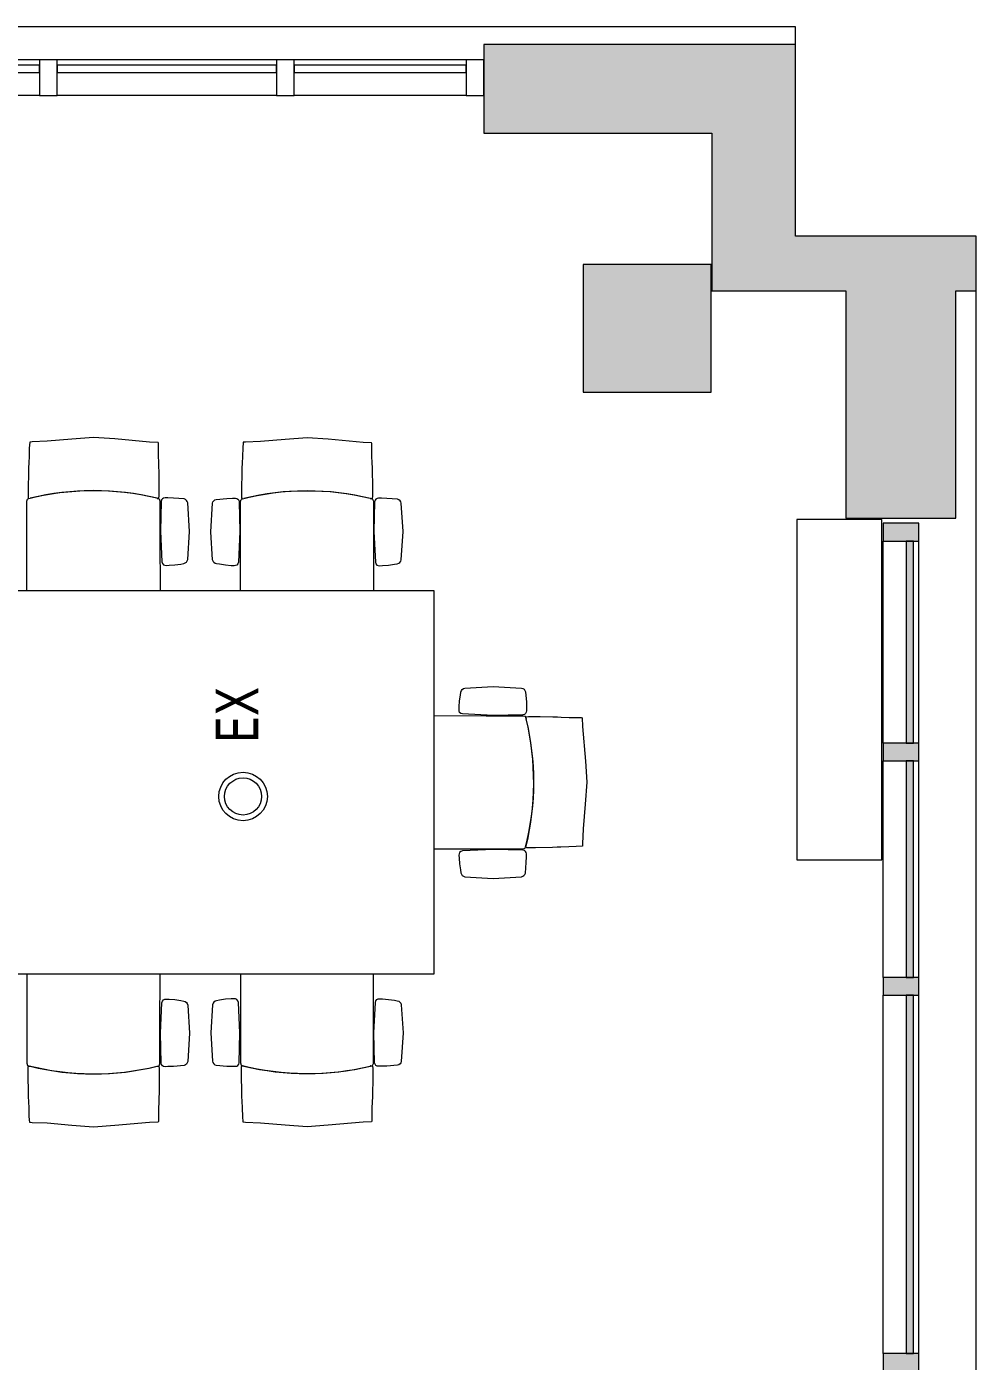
# Model space of a CAD drawing. Header units: inches. Extents: x -674 to 803, y -349 to 915.
# Drawn here: x 666.2 to 800, y 726.8 to 914.9 of the extents above; entities that cross this region are included whole.
import ezdxf

# ---------------------------------------------------------------- set-up
doc = ezdxf.new("R2010")
doc.units = ezdxf.units.IN
doc.header["$MEASUREMENT"] = 0
for name, color, linetype, lineweight in [('A-ANNO-NOTE', 131, 'Continuous', 13), ('A-FLOR', 192, 'Continuous', 13), ('A-GLAZ-CURT', 52, 'Continuous', 13), ('A-GLAZ-CWMG', 51, 'Continuous', 13), ('A-WALL', 113, 'Continuous', 13), ('A-WALL-PATT', 111, 'Continuous', 13), ('I-FURN', 30, 'Continuous', 9), ('M-EQPM', 50, 'Continuous', 13)]:
    doc.layers.add(name, color=color, linetype=linetype, lineweight=lineweight)
doc.styles.add('Tahoma_3', font='tahoma.ttf', dxfattribs={"width": 0.85, "height": 6})

# ---------------------------------------------------------------- blocks, each defined once
blk = doc.blocks.new('System Panel - Glazed-1563029-New Construction - Tel_Data_Elec Plan')
at = {"layer": 'A-GLAZ-CURT', "lineweight": 9}
blk.add_hatch(color=55, dxfattribs=at).paths.add_polyline_path([(25.25, 1.75), (-25.25, 1.75), (-25.25, 0.75), (25.25, 0.75)], flags=0)
at = {"layer": 'A-GLAZ-CURT', "color": 7, "lineweight": 20}
for p, q in [((25.25, 1.75), (-25.25, 1.75)), ((-25.25, 1.75), (-25.25, 0.75)), ((-25.25, 0.75), (25.25, 0.75)), ((25.25, 0.75), (25.25, 1.75))]:
    blk.add_line(p, q, dxfattribs=at)
blk = doc.blocks.new('System Panel - Glazed-1563030-New Construction - Tel_Data_Elec Plan')
at = {"layer": 'A-GLAZ-CURT', "lineweight": 9}
blk.add_hatch(color=55, dxfattribs=at).paths.add_polyline_path([(15.25, 1.75), (-15.25, 1.75), (-15.25, 0.75), (15.25, 0.75)], flags=0)
at = {"layer": 'A-GLAZ-CURT', "color": 7, "lineweight": 20}
for p, q in [((15.25, 1.75), (-15.25, 1.75)), ((-15.25, 1.75), (-15.25, 0.75)), ((-15.25, 0.75), (15.25, 0.75)), ((15.25, 0.75), (15.25, 1.75))]:
    blk.add_line(p, q, dxfattribs=at)
blk = doc.blocks.new('System Panel - Glazed-1563014-New Construction - Tel_Data_Elec Plan')
at = {"layer": 'A-GLAZ-CURT', "lineweight": 9}
blk.add_hatch(color=55, dxfattribs=at).paths.add_polyline_path([(14.25, 1.75), (-14.25, 1.75), (-14.25, 0.75), (14.25, 0.75)], flags=0)
at = {"layer": 'A-GLAZ-CURT', "color": 7, "lineweight": 20}
for p, q in [((14.25, 1.75), (-14.25, 1.75)), ((-14.25, 1.75), (-14.25, 0.75)), ((-14.25, 0.75), (14.25, 0.75)), ((14.25, 0.75), (14.25, 1.75))]:
    blk.add_line(p, q, dxfattribs=at)
blk = doc.blocks.new('Rectangular Mullion - Rectangular Mullion 1-1562989-New Construction - Tel_Data_Elec Plan')
at = {"layer": 'A-GLAZ-CWMG', "lineweight": 9}
blk.add_hatch(color=55, dxfattribs=at).paths.add_polyline_path([(1.25, 2.5), (1.25, -2.5), (-1.25, -2.5), (-1.25, 2.5)], flags=0)
at = {"layer": 'A-GLAZ-CWMG', "color": 7, "lineweight": 20}
for p, q in [((-1.25, 2.5), (1.25, 2.5)), ((-1.25, -2.5), (-1.25, 2.5)), ((1.25, 2.5), (1.25, -2.5)), ((1.25, -2.5), (-1.25, -2.5))]:
    blk.add_line(p, q, dxfattribs=at)
blk = doc.blocks.new('Rectangular Mullion - Rectangular Mullion 1-1563009-New Construction - Tel_Data_Elec Plan')
at = {"layer": 'A-GLAZ-CWMG', "lineweight": 9}
for p, q in [((787.85, 422.15), (787.85, 450.65)), ((792.85, 422.15), (792.85, 450.65))]:
    blk.add_line(p, q, dxfattribs=at)
blk = doc.blocks.new('Rectangular Mullion - Rectangular Mullion 1-1563025-New Construction - Tel_Data_Elec Plan')
at = {"layer": 'A-GLAZ-CWMG', "lineweight": 9}
for p, q in [((786.92, 780.9), (786.92, 811.4)), ((791.92, 780.9), (791.92, 811.4))]:
    blk.add_line(p, q, dxfattribs=at)
blk = doc.blocks.new('Rectangular Mullion - Rectangular Mullion 1-1563026-New Construction - Tel_Data_Elec Plan')
at = {"layer": 'A-GLAZ-CWMG', "lineweight": 9}
for p, q in [((786.92, 727.9), (786.92, 778.4)), ((791.92, 727.9), (791.92, 778.4))]:
    blk.add_line(p, q, dxfattribs=at)
blk = doc.blocks.new('Perimeter Unit10 - Perimeter Unit-1625420-New Construction - Tel_Data_Elec Plan')
at = {"layer": 'M-EQPM', "lineweight": 9}
for p, q in [((166.42, 904.65), (118.42, 904.65)), ((118.42, 904.65), (118.42, 892.65)), ((166.42, 892.65), (166.42, 904.65)), ((118.42, 892.65), (166.42, 892.65))]:
    blk.add_line(p, q, dxfattribs=at)
blk = doc.blocks.new('System Panel - Glazed-1563054-New Construction - Tel_Data_Elec Plan')
at = {"layer": 'A-GLAZ-CURT', "color": 7, "lineweight": 20}
for p, q in [((25.375, 1.75), (-25.375, 1.75)), ((-25.375, 1.75), (-25.375, 0.75)), ((-25.375, 0.75), (25.375, 0.75)), ((25.375, 0.75), (25.375, 1.75))]:
    blk.add_line(p, q, dxfattribs=at)
blk = doc.blocks.new('System Panel - Glazed-1563055-New Construction - Tel_Data_Elec Plan')
at = {"layer": 'A-GLAZ-CURT', "color": 7, "lineweight": 20}
for p, q in [((15.4375, 1.75), (-15.4375, 1.75)), ((-15.4375, 1.75), (-15.4375, 0.75)), ((-15.4375, 0.75), (15.4375, 0.75)), ((15.4375, 0.75), (15.4375, 1.75))]:
    blk.add_line(p, q, dxfattribs=at)
blk = doc.blocks.new('System Panel - Glazed-1563056-New Construction - Tel_Data_Elec Plan')
at = {"layer": 'A-GLAZ-CURT', "color": 7, "lineweight": 20}
for p, q in [((12.125, 1.75), (-12.125, 1.75)), ((-12.125, 1.75), (-12.125, 0.75)), ((-12.125, 0.75), (12.125, 0.75)), ((12.125, 0.75), (12.125, 1.75))]:
    blk.add_line(p, q, dxfattribs=at)
blk = doc.blocks.new('Rectangular Mullion - Rectangular Mullion 1-V18-New Construction - Tel_Data_Elec Plan')
at = {"layer": 'A-GLAZ-CWMG', "color": 7, "lineweight": 20}
for p, q in [((-1.25, 2.5), (1.25, 2.5)), ((-1.25, -2.5), (-1.25, 2.5)), ((1.25, 2.5), (1.25, -2.5)), ((1.25, -2.5), (-1.25, -2.5))]:
    blk.add_line(p, q, dxfattribs=at)
blk = doc.blocks.new('Rectangular Mullion - Rectangular Mullion 1-1563050-New Construction - Tel_Data_Elec Plan')
at = {"layer": 'A-GLAZ-CWMG', "lineweight": 9}
for p, q in [((728.16, 910.22), (703.91, 910.22)), ((728.16, 905.22), (703.91, 905.22))]:
    blk.add_line(p, q, dxfattribs=at)
blk = doc.blocks.new('Rectangular Mullion - Rectangular Mullion 1-1563051-New Construction - Tel_Data_Elec Plan')
at = {"layer": 'A-GLAZ-CWMG', "lineweight": 9}
for p, q in [((701.41, 910.22), (670.54, 910.22)), ((701.41, 905.22), (670.54, 905.22))]:
    blk.add_line(p, q, dxfattribs=at)
blk = doc.blocks.new('Rectangular Mullion - Rectangular Mullion 1-1563052-New Construction - Tel_Data_Elec Plan')
at = {"layer": 'A-GLAZ-CWMG', "lineweight": 9}
for p, q in [((668.04, 910.22), (617.29, 910.22)), ((668.04, 905.22), (617.29, 905.22))]:
    blk.add_line(p, q, dxfattribs=at)
blk = doc.blocks.new('Conf Table - Rect - Seats 16 - 18 x 4-6-531590-New Construction - Tel_Data_Elec Plan')
at = {"layer": 'I-FURN'}
for p, q in [((50.93, 47.09), (50.9, 46.04)), ((50.99, 47.96), (50.93, 47.09)), ((51.32, 47.99), (50.99, 47.96)), ((53.44, 48.07), (51.32, 47.99)), ((56.91, 48.36), (53.44, 48.07)), ((59.99, 48.6), (56.91, 48.36)), ((62.98, 48.39), (59.99, 48.6)), ((67.88, 47.95), (62.98, 48.39)), ((69.08, 47.91), (67.88, 47.95)), ((69.12, 47.78), (69.08, 47.91)), ((69.12, 47.49), (69.12, 47.78)), ((69.12, 46.09), (69.12, 47.49)), ((81.01, 47.05), (80.99, 46)), ((81.07, 47.92), (81.01, 47.05)), ((81.4, 47.95), (81.07, 47.92)), ((83.52, 48.03), (81.4, 47.95)), ((86.99, 48.32), (83.52, 48.03)), ((90.08, 48.56), (86.99, 48.32)), ((93.06, 48.35), (90.08, 48.56)), ((97.96, 47.91), (93.06, 48.35)), ((99.17, 47.86), (97.96, 47.91)), ((99.2, 47.74), (99.17, 47.86)), ((99.2, 47.45), (99.2, 47.74)), ((99.2, 46.05), (99.2, 47.45)), ((50.9, 46.04), (50.85, 44.91)), ((69.17, 44.98), (69.12, 46.09)), ((80.99, 46), (80.93, 44.87)), ((99.25, 44.94), (99.2, 46.05)), ((50.81, 43.72), (50.76, 41.34)), ((50.82, 44.42), (50.81, 43.72)), ((50.85, 44.91), (50.82, 44.42)), ((69.2, 44.46), (69.17, 44.98)), ((69.22, 43.8), (69.2, 44.46)), ((69.25, 42.02), (69.22, 43.8)), ((80.9, 43.68), (80.84, 41.3)), ((80.93, 44.87), (80.9, 44.38)), ((80.9, 44.38), (80.9, 43.68)), ((99.29, 44.42), (99.25, 44.94)), ((99.3, 43.76), (99.29, 44.42)), ((99.34, 41.98), (99.3, 43.76)), ((69.25, 40.37), (69.25, 42.02)), ((99.33, 40.33), (99.34, 41.98)), ((50.61, 39.61), (50.7, 39.91)), ((50.61, 27), (50.61, 39.61)), ((50.76, 41.34), (50.77, 40.11)), ((50.77, 40.11), (50.84, 40)), ((50.84, 40), (51.07, 40.04)), ((68.93, 40.04), (69.21, 40.04)), ((68.97, 40.02), (69.24, 39.97)), ((69.21, 40.04), (69.25, 40.37)), ((69.24, 39.97), (69.34, 39.67)), ((69.34, 39.67), (69.34, 34.41)), ((69.51, 39.58), (69.42, 35.38)), ((69.57, 39.79), (69.51, 39.58)), ((69.69, 39.96), (69.57, 39.79)), ((69.87, 40.06), (69.69, 39.96)), ((70.06, 40.09), (69.87, 40.06)), ((70.46, 40.08), (70.06, 40.09)), ((71.26, 40.06), (70.46, 40.08)), ((72.76, 39.93), (71.26, 40.06)), ((72.94, 39.85), (72.76, 39.93)), ((73.1, 39.73), (72.94, 39.85)), ((73.2, 39.57), (73.1, 39.73)), ((73.26, 39.38), (73.2, 39.57)), ((76.77, 39.33), (76.82, 39.52)), ((76.82, 39.52), (76.93, 39.68)), ((76.93, 39.68), (77.08, 39.81)), ((77.08, 39.81), (77.27, 39.88)), ((77.27, 39.88), (78.77, 40.01)), ((78.77, 40.01), (79.57, 40.04)), ((79.57, 40.04), (79.97, 40.04)), ((79.97, 40.04), (80.16, 40.01)), ((80.16, 40.01), (80.34, 39.92)), ((80.34, 39.92), (80.46, 39.75)), ((80.46, 39.75), (80.51, 39.53)), ((80.51, 39.53), (80.61, 35.34)), ((80.69, 39.57), (80.78, 39.87)), ((80.69, 27), (80.69, 39.57)), ((80.84, 41.3), (80.85, 40.07)), ((80.85, 40.07), (80.92, 39.96)), ((80.92, 39.96), (81.15, 39.99)), ((99.01, 39.99), (99.3, 40)), ((99.06, 39.98), (99.32, 39.92)), ((99.3, 40), (99.33, 40.33)), ((99.32, 39.92), (99.42, 39.63)), ((99.42, 39.63), (99.42, 34.37)), ((99.6, 39.54), (99.5, 35.34)), ((99.65, 39.75), (99.6, 39.54)), ((99.77, 39.92), (99.65, 39.75)), ((99.95, 40.02), (99.77, 39.92)), ((100.15, 40.04), (99.95, 40.02)), ((100.55, 40.04), (100.15, 40.04)), ((101.34, 40.02), (100.55, 40.04)), ((102.84, 39.89), (101.34, 40.02)), ((103.03, 39.81), (102.84, 39.89)), ((103.18, 39.69), (103.03, 39.81)), ((103.29, 39.53), (103.18, 39.69)), ((103.34, 39.34), (103.29, 39.53)), ((73.51, 35.37), (73.26, 39.38)), ((76.52, 35.32), (76.77, 39.33)), ((103.6, 35.33), (103.34, 39.34)), ((69.34, 34.41), (69.36, 27)), ((69.42, 35.38), (69.62, 31.08)), ((73.26, 31.4), (73.51, 35.37)), ((76.77, 31.35), (76.52, 35.32)), ((80.61, 35.34), (80.41, 31.03)), ((99.42, 34.37), (99.44, 27)), ((99.5, 35.34), (99.7, 31.04)), ((103.34, 31.36), (103.6, 35.33)), ((69.62, 31.08), (69.69, 30.84)), ((69.69, 30.84), (69.84, 30.66)), ((69.84, 30.66), (70.03, 30.58)), ((70.03, 30.58), (70.23, 30.57)), ((70.23, 30.57), (70.64, 30.58)), ((70.64, 30.58), (71.46, 30.64)), ((71.46, 30.64), (72.29, 30.76)), ((72.29, 30.76), (72.71, 30.84)), ((72.71, 30.84), (72.91, 30.91)), ((72.91, 30.91), (73.09, 31.03)), ((73.09, 31.03), (73.2, 31.2)), ((73.2, 31.2), (73.26, 31.4)), ((76.83, 31.15), (76.77, 31.35)), ((76.94, 30.99), (76.83, 31.15)), ((77.12, 30.86), (76.94, 30.99)), ((77.32, 30.79), (77.12, 30.86)), ((77.73, 30.72), (77.32, 30.79)), ((78.57, 30.59), (77.73, 30.72)), ((79.39, 30.53), (78.57, 30.59)), ((79.8, 30.52), (79.39, 30.53)), ((80, 30.54), (79.8, 30.52)), ((80.19, 30.61), (80, 30.54)), ((80.34, 30.79), (80.19, 30.61)), ((80.41, 31.03), (80.34, 30.79)), ((99.7, 31.04), (99.77, 30.8)), ((99.77, 30.8), (99.92, 30.62)), ((99.92, 30.62), (100.11, 30.54)), ((100.11, 30.54), (100.31, 30.53)), ((100.31, 30.53), (100.72, 30.54)), ((100.72, 30.54), (101.54, 30.6)), ((101.54, 30.6), (102.38, 30.72)), ((102.38, 30.72), (102.79, 30.8)), ((102.79, 30.8), (103, 30.87)), ((103, 30.87), (103.17, 30.99)), ((103.17, 30.99), (103.28, 31.16)), ((103.28, 31.16), (103.34, 31.36)), ((108, 27), (-108, 27)), ((108, -27), (108, 27)), ((111.95, 13.09), (112.12, 13.21)), ((112.12, 13.21), (112.32, 13.27)), ((112.32, 13.27), (116.29, 13.52)), ((116.29, 13.52), (120.29, 13.27)), ((120.29, 13.27), (120.49, 13.21)), ((120.49, 13.21), (120.65, 13.1)), ((111.5, 10.64), (111.56, 11.46)), ((111.56, 11.46), (111.68, 12.3)), ((111.68, 12.3), (111.76, 12.72)), ((111.76, 12.72), (111.83, 12.92)), ((111.83, 12.92), (111.95, 13.09)), ((120.65, 13.1), (120.77, 12.95)), ((120.77, 12.95), (120.85, 12.77)), ((120.85, 12.77), (120.98, 11.27)), ((111.49, 10.24), (111.5, 10.64)), ((111.5, 10.03), (111.49, 10.24)), ((111.58, 9.84), (111.5, 10.03)), ((111.75, 9.69), (111.58, 9.84)), ((112, 9.63), (111.75, 9.69)), ((116.3, 9.43), (112, 9.63)), ((120.49, 9.52), (116.3, 9.43)), ((120.71, 9.57), (120.49, 9.52)), ((120.88, 9.7), (120.71, 9.57)), ((120.97, 9.87), (120.88, 9.7)), ((121, 10.07), (120.97, 9.87)), ((120.98, 11.27), (121, 10.47)), ((121, 10.47), (121, 10.07)), ((115.33, 9.34), (108, 9.36)), ((120.59, 9.34), (115.33, 9.34)), ((120.88, 9.25), (120.59, 9.34)), ((120.94, 8.98), (120.88, 9.25)), ((120.95, 8.94), (120.96, 9.22)), ((120.96, 9.22), (121.29, 9.26)), ((121.29, 9.26), (122.94, 9.26)), ((122.94, 9.26), (124.72, 9.22)), ((124.72, 9.22), (125.38, 9.21)), ((125.38, 9.21), (125.9, 9.18)), ((125.9, 9.18), (127.01, 9.13)), ((127.01, 9.13), (128.41, 9.13)), ((128.41, 9.13), (128.7, 9.12)), ((128.7, 9.12), (128.82, 9.09)), ((128.82, 9.09), (128.87, 7.88)), ((128.87, 7.88), (129.3, 2.98)), ((129.3, 2.98), (129.52, 0)), ((129.52, 0), (129.28, -3.08)), ((129.28, -3.08), (128.99, -6.55)), ((128.99, -6.55), (128.91, -8.67)), ((108, -9.38), (120.52, -9.38)), ((120.52, -9.38), (120.83, -9.29)), ((120.92, -9.15), (120.95, -8.93)), ((121.03, -9.22), (120.92, -9.15)), ((122.26, -9.24), (121.03, -9.22)), ((124.64, -9.18), (122.26, -9.24)), ((125.34, -9.17), (124.64, -9.18)), ((125.82, -9.14), (125.34, -9.17)), ((126.96, -9.09), (125.82, -9.14)), ((128.01, -9.07), (126.96, -9.09)), ((128.88, -9), (128.01, -9.07)), ((128.91, -8.67), (128.88, -9)), ((111.5, -10.07), (111.48, -10.28)), ((111.48, -10.28), (111.49, -10.68)), ((111.49, -10.68), (111.55, -11.5)), ((111.57, -9.88), (111.5, -10.07)), ((111.75, -9.74), (111.57, -9.88)), ((111.99, -9.67), (111.75, -9.74)), ((116.3, -9.47), (111.99, -9.67)), ((120.49, -9.56), (116.3, -9.47)), ((120.71, -9.62), (120.49, -9.56)), ((120.87, -9.74), (120.71, -9.62)), ((120.97, -9.91), (120.87, -9.74)), ((121, -10.11), (120.97, -9.91)), ((120.97, -11.31), (121, -10.51)), ((121, -10.51), (121, -10.11)), ((111.55, -11.5), (111.68, -12.34)), ((111.68, -12.34), (111.75, -12.76)), ((111.75, -12.76), (111.82, -12.96)), ((111.82, -12.96), (111.95, -13.13)), ((111.95, -13.13), (112.11, -13.25)), ((120.48, -13.25), (120.64, -13.15)), ((120.64, -13.15), (120.77, -12.99)), ((120.77, -12.99), (120.84, -12.81)), ((120.84, -12.81), (120.97, -11.31)), ((112.11, -13.25), (112.31, -13.31)), ((112.31, -13.31), (116.28, -13.56)), ((116.28, -13.56), (120.29, -13.31)), ((120.29, -13.31), (120.48, -13.25)), ((-108, -27), (108, -27)), ((50.61, -27), (50.61, -39.61)), ((69.34, -34.41), (69.36, -27)), ((80.69, -27), (80.69, -39.57)), ((99.42, -34.37), (99.44, -27)), ((69.42, -35.38), (69.62, -31.08)), ((69.62, -31.08), (69.69, -30.84)), ((69.69, -30.84), (69.84, -30.66)), ((69.84, -30.66), (70.03, -30.58)), ((70.03, -30.58), (70.23, -30.57)), ((70.23, -30.57), (70.64, -30.58)), ((70.64, -30.58), (71.46, -30.64)), ((71.46, -30.64), (72.29, -30.76)), ((72.29, -30.76), (72.71, -30.84)), ((72.71, -30.84), (72.91, -30.91)), ((72.91, -30.91), (73.09, -31.03)), ((73.09, -31.03), (73.2, -31.2)), ((73.2, -31.2), (73.26, -31.4)), ((73.26, -31.4), (73.51, -35.37)), ((76.77, -31.35), (76.52, -35.32)), ((76.83, -31.15), (76.77, -31.35)), ((76.94, -30.99), (76.83, -31.15)), ((77.12, -30.86), (76.94, -30.99)), ((77.32, -30.79), (77.12, -30.86)), ((77.73, -30.72), (77.32, -30.79)), ((78.57, -30.59), (77.73, -30.72)), ((79.39, -30.53), (78.57, -30.59)), ((79.8, -30.52), (79.39, -30.53)), ((80, -30.54), (79.8, -30.52)), ((80.19, -30.61), (80, -30.54)), ((80.34, -30.79), (80.19, -30.61)), ((80.41, -31.03), (80.34, -30.79)), ((80.61, -35.34), (80.41, -31.03)), ((99.5, -35.34), (99.7, -31.04)), ((99.7, -31.04), (99.77, -30.8)), ((99.77, -30.8), (99.92, -30.62)), ((99.92, -30.62), (100.11, -30.54)), ((100.11, -30.54), (100.31, -30.53)), ((100.31, -30.53), (100.72, -30.54)), ((100.72, -30.54), (101.54, -30.6)), ((101.54, -30.6), (102.38, -30.72)), ((102.38, -30.72), (102.79, -30.8)), ((102.79, -30.8), (103, -30.87)), ((103, -30.87), (103.17, -30.99)), ((103.17, -30.99), (103.28, -31.16)), ((103.28, -31.16), (103.34, -31.36)), ((103.34, -31.36), (103.6, -35.33)), ((69.34, -39.67), (69.34, -34.41)), ((69.51, -39.58), (69.42, -35.38)), ((73.51, -35.37), (73.26, -39.38)), ((76.52, -35.32), (76.77, -39.33)), ((80.51, -39.53), (80.61, -35.34)), ((99.42, -39.63), (99.42, -34.37)), ((99.6, -39.54), (99.5, -35.34)), ((103.6, -35.33), (103.34, -39.34)), ((73.26, -39.38), (73.2, -39.57)), ((76.77, -39.33), (76.82, -39.52)), ((103.34, -39.34), (103.29, -39.53)), ((50.61, -39.61), (50.7, -39.91)), ((50.76, -41.34), (50.77, -40.11)), ((50.81, -43.72), (50.76, -41.34)), ((50.77, -40.11), (50.84, -40)), ((50.84, -40), (51.07, -40.04)), ((68.93, -40.04), (69.21, -40.04)), ((68.97, -40.02), (69.24, -39.97)), ((69.21, -40.04), (69.25, -40.37)), ((69.24, -39.97), (69.34, -39.67)), ((69.25, -40.37), (69.25, -42.02)), ((69.57, -39.79), (69.51, -39.58)), ((69.69, -39.96), (69.57, -39.79)), ((69.87, -40.06), (69.69, -39.96)), ((70.06, -40.09), (69.87, -40.06)), ((70.46, -40.08), (70.06, -40.09)), ((71.26, -40.06), (70.46, -40.08)), ((72.76, -39.93), (71.26, -40.06)), ((72.94, -39.85), (72.76, -39.93)), ((73.1, -39.73), (72.94, -39.85)), ((73.2, -39.57), (73.1, -39.73)), ((76.82, -39.52), (76.93, -39.68)), ((76.93, -39.68), (77.08, -39.81)), ((77.08, -39.81), (77.27, -39.88)), ((77.27, -39.88), (78.77, -40.01)), ((78.77, -40.01), (79.57, -40.04)), ((79.57, -40.04), (79.97, -40.04)), ((79.97, -40.04), (80.16, -40.01)), ((80.16, -40.01), (80.34, -39.92)), ((80.34, -39.92), (80.46, -39.75)), ((80.46, -39.75), (80.51, -39.53)), ((80.69, -39.57), (80.78, -39.87)), ((80.84, -41.3), (80.85, -40.07)), ((80.9, -43.68), (80.84, -41.3)), ((80.85, -40.07), (80.92, -39.96)), ((80.92, -39.96), (81.15, -39.99)), ((99.01, -39.99), (99.3, -40)), ((99.06, -39.98), (99.32, -39.92)), ((99.3, -40), (99.33, -40.33)), ((99.32, -39.92), (99.42, -39.63)), ((99.33, -40.33), (99.34, -41.98)), ((99.65, -39.75), (99.6, -39.54)), ((99.77, -39.92), (99.65, -39.75)), ((99.95, -40.02), (99.77, -39.92)), ((100.15, -40.04), (99.95, -40.02)), ((100.55, -40.04), (100.15, -40.04)), ((101.34, -40.02), (100.55, -40.04)), ((102.84, -39.89), (101.34, -40.02)), ((103.03, -39.81), (102.84, -39.89)), ((103.18, -39.69), (103.03, -39.81)), ((103.29, -39.53), (103.18, -39.69)), ((69.25, -42.02), (69.22, -43.8)), ((99.34, -41.98), (99.3, -43.76)), ((50.82, -44.42), (50.81, -43.72)), ((50.85, -44.91), (50.82, -44.42)), ((50.9, -46.04), (50.85, -44.91)), ((69.17, -44.98), (69.12, -46.09)), ((69.2, -44.46), (69.17, -44.98)), ((69.22, -43.8), (69.2, -44.46)), ((80.9, -44.38), (80.9, -43.68)), ((80.93, -44.87), (80.9, -44.38)), ((80.99, -46), (80.93, -44.87)), ((99.25, -44.94), (99.2, -46.05)), ((99.29, -44.42), (99.25, -44.94)), ((99.3, -43.76), (99.29, -44.42)), ((50.93, -47.09), (50.9, -46.04)), ((69.12, -46.09), (69.12, -47.49)), ((81.01, -47.05), (80.99, -46)), ((99.2, -46.05), (99.2, -47.45)), ((50.99, -47.96), (50.93, -47.09)), ((51.32, -47.99), (50.99, -47.96)), ((53.44, -48.07), (51.32, -47.99)), ((56.91, -48.36), (53.44, -48.07)), ((59.99, -48.6), (56.91, -48.36)), ((62.98, -48.39), (59.99, -48.6)), ((67.88, -47.95), (62.98, -48.39)), ((69.08, -47.91), (67.88, -47.95)), ((69.12, -47.78), (69.08, -47.91)), ((69.12, -47.49), (69.12, -47.78)), ((81.07, -47.92), (81.01, -47.05)), ((81.4, -47.95), (81.07, -47.92)), ((83.52, -48.03), (81.4, -47.95)), ((86.99, -48.32), (83.52, -48.03)), ((90.08, -48.56), (86.99, -48.32)), ((93.06, -48.35), (90.08, -48.56)), ((97.96, -47.91), (93.06, -48.35)), ((99.17, -47.86), (97.96, -47.91)), ((99.2, -47.74), (99.17, -47.86)), ((99.2, -47.45), (99.2, -47.74))]:
    blk.add_line(p, q, dxfattribs=at)
for centre, radius, start, end in [((60.06, 3.33), 37.76, 76.4588, 104.3442), ((60, 3.26), 37.85, 76.3473, 103.6527), ((69.05, 40.55), 0.53, 252.8456, 261.3425), ((90.14, 3.29), 37.76, 76.4588, 104.3442), ((90.08, 3.22), 37.85, 76.3473, 103.6527), ((99.14, 40.51), 0.53, 252.8456, 261.3425), ((84.25, 0.06), 37.76, 345.6558, 13.5412), ((121.47, 9.06), 0.53, 188.6575, 197.1544), ((84.18, 0), 37.85, 346.3473, 13.6527), ((60.06, -3.33), 37.76, 255.6558, 283.5412), ((60, -3.26), 37.85, 256.3473, 283.6527), ((69.05, -40.55), 0.53, 98.6575, 107.1544), ((90.14, -3.29), 37.76, 255.6558, 283.5412), ((90.08, -3.22), 37.85, 256.3473, 283.6527), ((99.14, -40.51), 0.53, 98.6575, 107.1544)]:
    blk.add_arc(centre, radius, start, end, dxfattribs=at)

msp = doc.modelspace()

# ---------------------------------------------------------------- hatches: boundary and pattern name
at = {"layer": 'A-WALL-PATT'}
for points in [[(762.79, 899.9), (762.79, 912.4), (730.66, 912.4), (730.66, 899.9)], [(762.79, 877.65), (774.54, 877.65), (774.54, 912.4), (762.79, 912.4), (762.79, 885.4)], [(774.71, 877.65), (800.04, 877.65), (800.04, 885.4), (774.54, 885.4), (774.54, 877.65)], [(762.66, 863.4), (762.66, 881.4), (744.66, 881.4), (744.66, 863.4)], [(781.67, 845.65), (797.17, 845.65), (797.17, 877.65), (781.67, 877.65)]]:
    msp.add_hatch(color=8, dxfattribs=at).paths.add_polyline_path(points, flags=0)

# ---------------------------------------------------------------- linework, layer by layer
at = {"layer": 'A-ANNO-NOTE', "lineweight": 20}
for radius in [3.42, 2.62]:
    msp.add_circle((696.72, 806.4), radius, dxfattribs=at)
at = {"layer": 'A-FLOR'}
for p, q in [((774.54, 914.9), (554.79, 914.9)), ((774.54, 912.4), (774.54, 914.9)), ((800.04, -348.6), (800.04, 877.65))]:
    msp.add_line(p, q, dxfattribs=at)
at = {"layer": 'A-WALL', "color": 7, "lineweight": 20}
for p, q in [((774.54, 912.4), (730.66, 912.4)), ((730.66, 912.4), (730.66, 899.9)), ((774.54, 885.4), (774.54, 912.4)), ((730.66, 899.9), (762.79, 899.9)), ((762.79, 899.9), (762.79, 877.65)), ((800.04, 885.4), (774.54, 885.4)), ((800.04, 877.65), (800.04, 885.4)), ((762.66, 881.4), (744.66, 881.4)), ((744.66, 881.4), (744.66, 863.4)), ((762.66, 863.4), (762.66, 881.4)), ((762.79, 877.65), (781.67, 877.65)), ((781.67, 877.65), (781.67, 845.65)), ((797.17, 877.65), (800.04, 877.65)), ((797.17, 845.65), (797.17, 877.65)), ((744.66, 863.4), (762.66, 863.4)), ((781.67, 845.65), (797.17, 845.65))]:
    msp.add_line(p, q, dxfattribs=at)

# ---------------------------------------------------------------- block references
at = {"layer": 'A-GLAZ-CURT', "lineweight": 9}
for name, p in [('System Panel - Glazed-1563054-New Construction - Tel_Data_Elec Plan', (642.66, 907.72)), ('System Panel - Glazed-1563055-New Construction - Tel_Data_Elec Plan', (685.98, 907.72)), ('System Panel - Glazed-1563056-New Construction - Tel_Data_Elec Plan', (716.04, 907.72))]:
    msp.add_blockref(name, p, dxfattribs=at)
at = {"layer": 'A-GLAZ-CURT', "lineweight": 9, "rotation": 269.9999999999999}
for name, p in [('System Panel - Glazed-1563014-New Construction - Tel_Data_Elec Plan', (789.42, 828.15)), ('System Panel - Glazed-1563030-New Construction - Tel_Data_Elec Plan', (789.42, 796.15)), ('System Panel - Glazed-1563029-New Construction - Tel_Data_Elec Plan', (789.42, 753.15))]:
    msp.add_blockref(name, p, dxfattribs=at)
at = {"layer": 'A-GLAZ-CWMG', "lineweight": 9}
for name, p in [('Rectangular Mullion - Rectangular Mullion 1-1563052-New Construction - Tel_Data_Elec Plan', (0, 0)), ('Rectangular Mullion - Rectangular Mullion 1-1563051-New Construction - Tel_Data_Elec Plan', (0, 0)), ('Rectangular Mullion - Rectangular Mullion 1-1563050-New Construction - Tel_Data_Elec Plan', (0, 0)), ('Rectangular Mullion - Rectangular Mullion 1-1563009-New Construction - Tel_Data_Elec Plan', (-0.93, 391.75)), ('Rectangular Mullion - Rectangular Mullion 1-1563025-New Construction - Tel_Data_Elec Plan', (0, 0)), ('Rectangular Mullion - Rectangular Mullion 1-1563026-New Construction - Tel_Data_Elec Plan', (0, 0))]:
    msp.add_blockref(name, p, dxfattribs=at)
at = {"layer": 'A-GLAZ-CWMG', "lineweight": 9, "extrusion": (0, 0, -1)}
for name, p, rotation in [('Rectangular Mullion - Rectangular Mullion 1-V18-New Construction - Tel_Data_Elec Plan', (-669.29, 907.72), 180), ('Rectangular Mullion - Rectangular Mullion 1-V18-New Construction - Tel_Data_Elec Plan', (-702.66, 907.72), 180), ('Rectangular Mullion - Rectangular Mullion 1-V18-New Construction - Tel_Data_Elec Plan', (-729.41, 907.72), 180), ('Rectangular Mullion - Rectangular Mullion 1-1562989-New Construction - Tel_Data_Elec Plan', (-789.42, 843.65), 270.0000000000001), ('Rectangular Mullion - Rectangular Mullion 1-1562989-New Construction - Tel_Data_Elec Plan', (-789.42, 812.65), 270.0000000000001), ('Rectangular Mullion - Rectangular Mullion 1-1562989-New Construction - Tel_Data_Elec Plan', (-789.42, 779.65), 270.0000000000001), ('Rectangular Mullion - Rectangular Mullion 1-1562989-New Construction - Tel_Data_Elec Plan', (-789.42, 726.65), 270.0000000000001)]:
    msp.add_blockref(name, p, dxfattribs=dict(at, rotation=rotation))
at = {"layer": 'I-FURN'}
msp.add_blockref('Conf Table - Rect - Seats 16 - 18 x 4-6-531590-New Construction - Tel_Data_Elec Plan', (615.66, 808.4), dxfattribs=at)
at = {"layer": 'M-EQPM', "lineweight": 9, "rotation": 270.0000000000001}
msp.add_blockref('Perimeter Unit10 - Perimeter Unit-1625420-New Construction - Tel_Data_Elec Plan', (-117.91, 963.88), dxfattribs=at)

# ---------------------------------------------------------------- texts
at = {"layer": 'A-ANNO-NOTE', "lineweight": 9, "insert": (692.85, 813.93), "char_height": 6, "width": 9.4711, "attachment_point": 1, "rotation": 90, "line_spacing_factor": 0.994306, "style": 'Tahoma_3'}
msp.add_mtext('EX', dxfattribs=at)

doc.saveas('drawing.dxf')
